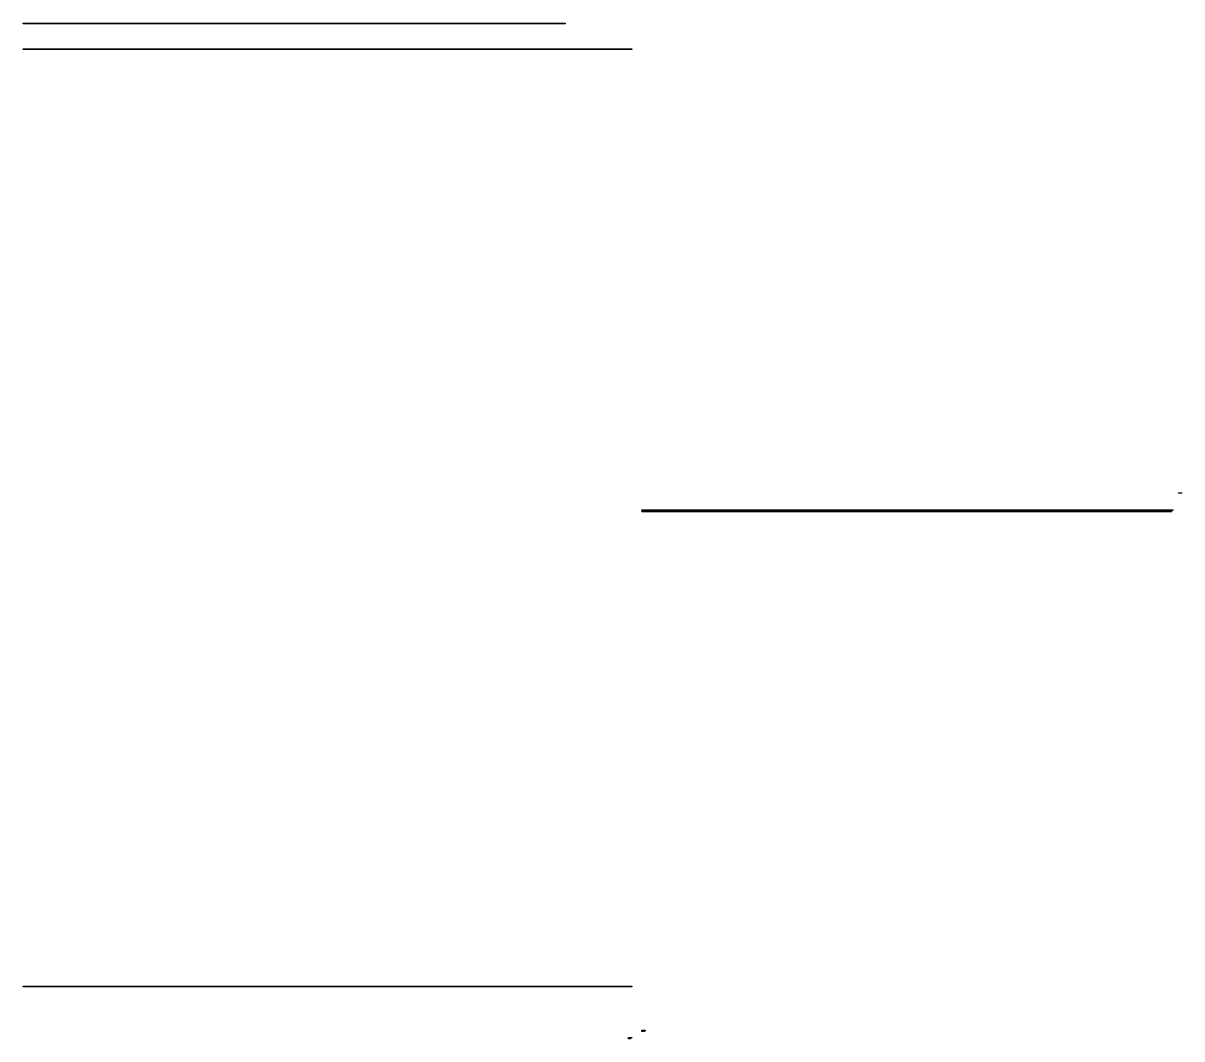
# Model space of a CAD drawing. Header units: millimetres. Extents: x -29.2 to 14.3, y -17.7 to 20.3.
import ezdxf

# ---------------------------------------------------------------- set-up
doc = ezdxf.new("R2010")
doc.units = ezdxf.units.MM

msp = doc.modelspace()

# ---------------------------------------------------------------- linework, layer by layer
for points in [[(-29.1645, 20.3075), (-29.1645, 20.3275), (-8.8445, 20.3275), (-8.8445, 20.3075)], [(-29.1645, 19.3475), (-29.1645, 19.3675), (-6.3445, 19.3675), (-6.3445, 19.3475)], [(14.1555, 2.713338), (14.1555, 2.733338), (14.2755, 2.733338), (14.2755, 2.713338)], [(-5.9645, 2.075704), (-5.9645, 2.095704), (13.941947, 2.095704), (13.941947, 2.075704)], [(-5.9645, 2.015704), (-5.9645, 2.035704), (13.890246, 2.035704), (13.890246, 2.015704)], [(-29.1645, -15.7725), (-29.1645, -15.7525), (-6.3445, -15.7525), (-6.3445, -15.7725)], [(-6.4645, -17.692883), (-6.4645, -17.672883), (-6.3445, -17.672883), (-6.3445, -17.692883)], [(-6.4645, -17.724001), (-6.4645, -17.704001), (-6.398103, -17.704001), (-6.398103, -17.724001)], [(-5.9645, -17.420858), (-5.9645, -17.400858), (-5.8445, -17.400858), (-5.8445, -17.420858)], [(-5.9645, -17.452854), (-5.9645, -17.432854), (-5.86606, -17.432854), (-5.86606, -17.452854)]]:
    msp.add_lwpolyline(points, close=True)

doc.saveas('drawing.dxf')
